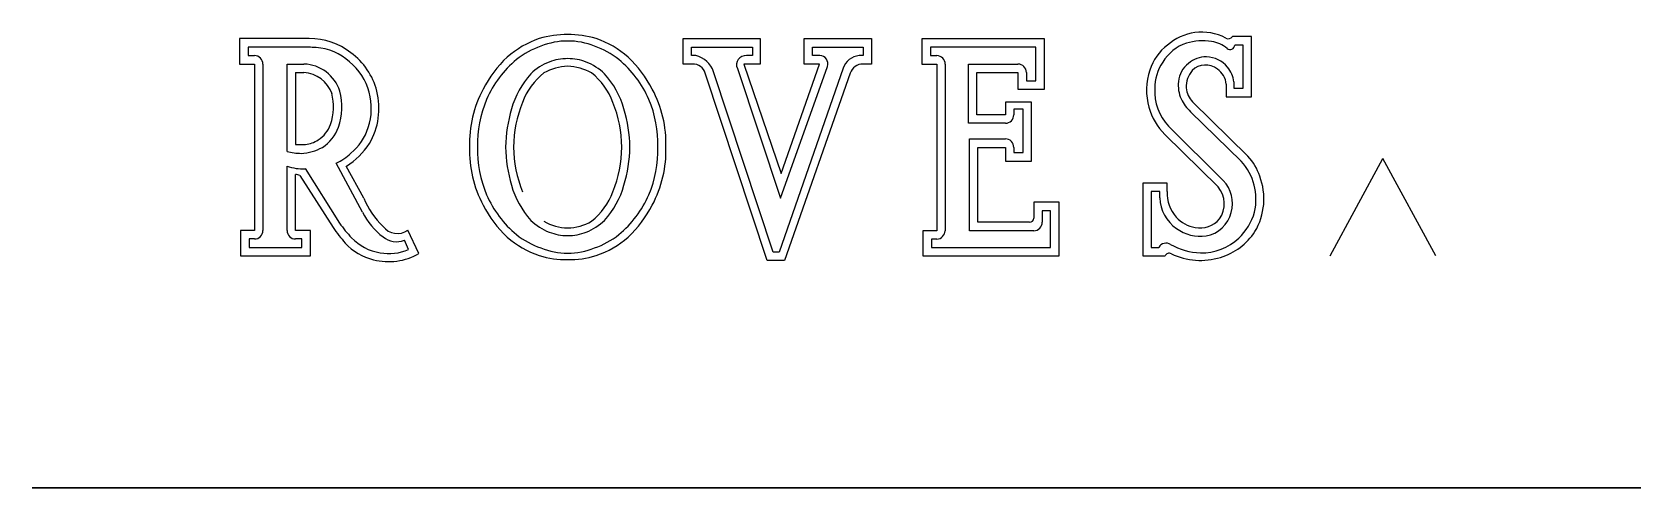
# Model space of a CAD drawing. Header units: metres. Extents: x -12 to 12, y 0 to 6.8.
import ezdxf

# ---------------------------------------------------------------- set-up
doc = ezdxf.new("R2010")
doc.units = ezdxf.units.M

msp = doc.modelspace()

# ---------------------------------------------------------------- linework, layer by layer
at = {"layer": 'MCD_Layer_0'}
for p, q in [((6.211914, 6.758198), (5.926914, 6.758198)), ((6.211914, 5.858198), (6.211914, 6.758198)), ((-7.893, 6.728198), (-8.934, 6.728198)), ((-8.934, 6.728198), (-8.934, 6.347198)), ((-8.019, 6.599198), (-8.808, 6.599198)), ((-8.808, 6.599198), (-8.808, 6.473198)), ((-2.296827, 6.347198), (-2.296827, 6.728198)), ((-2.296827, 6.728198), (-1.144827, 6.728198)), ((-2.170827, 6.473198), (-2.170827, 6.602198)), ((-2.170827, 6.602198), (-1.255827, 6.602198)), ((-1.255827, 6.602198), (-1.255827, 6.473198)), ((-1.144827, 6.728198), (-1.144827, 6.347198)), ((-0.484826, 6.347198), (-0.484826, 6.728198)), ((-0.484826, 6.728198), (0.526174, 6.728198)), ((-0.358826, 6.473198), (-0.358826, 6.602198)), ((-0.358826, 6.602198), (0.400173, 6.602198)), ((0.400173, 6.602198), (0.400173, 6.473198)), ((0.526174, 6.728198), (0.526174, 6.347198)), ((3.1125, 6.725198), (1.2795, 6.725198)), ((1.2795, 6.725198), (1.2795, 6.347198)), ((2.9835, 6.599198), (1.4055, 6.599198)), ((1.4055, 6.599198), (1.4055, 6.473198)), ((2.9835, 6.095198), (2.9835, 6.599198)), ((3.1125, 5.969198), (3.1125, 6.725198)), ((6.085914, 6.632198), (5.959914, 6.632198)), ((6.085914, 6.599198), (6.085914, 6.632198)), ((6.085914, 5.984198), (6.085914, 6.599198)), ((-8.934, 6.347198), (-8.712, 6.347198)), ((-8.808, 6.473198), (-8.712, 6.473198)), ((-8.712, 6.347198), (-8.712, 3.854198)), ((-8.586, 6.347198), (-8.586, 3.854198)), ((-8.223, 5.036198), (-8.223, 6.347198)), ((-8.223, 6.347198), (-7.971, 6.347198)), ((-2.155827, 6.347198), (-2.296827, 6.347198)), ((-2.107827, 6.473198), (-2.170827, 6.473198)), ((-1.483827, 6.281198), (-0.835827, 4.340198)), ((-1.144827, 6.347198), (-1.384827, 6.347198)), ((-1.384827, 6.347198), (-0.829827, 4.706198)), ((-1.255827, 6.473198), (-1.348827, 6.473198)), ((0.100173, 6.284198), (-0.859827, 3.530198)), ((-0.835827, 4.340198), (-0.136827, 6.311198)), ((-0.829827, 4.706198), (-0.253827, 6.347198)), ((-0.253827, 6.347198), (-0.484826, 6.347198)), ((-0.250827, 6.473198), (-0.358826, 6.473198)), ((0.400173, 6.473198), (0.337173, 6.473198)), ((0.526174, 6.347198), (0.394173, 6.347198)), ((1.2795, 6.347198), (1.5015, 6.347198)), ((1.4055, 6.473198), (1.5015, 6.473198)), ((1.5015, 6.347198), (1.5015, 3.851198)), ((1.6275, 6.347198), (1.6275, 3.851198)), ((1.9755, 5.462198), (1.9755, 6.347198)), ((1.9755, 6.347198), (2.7165, 6.347198)), ((-8.097, 6.221198), (-7.971, 6.221198)), ((-8.097, 6.221198), (-8.097, 5.141198)), ((-1.039827, 3.404198), (-1.963827, 6.209198)), ((-0.946827, 3.530198), (-1.840827, 6.230198)), ((0.205173, 6.212198), (-0.778827, 3.404198)), ((2.1015, 5.588198), (2.1015, 6.221198)), ((2.1015, 6.221198), (2.7165, 6.221198)), ((2.7165, 6.221198), (2.7165, 5.969198)), ((2.8425, 6.221198), (2.8425, 6.095198)), ((2.8425, 6.095198), (2.9835, 6.095198)), ((5.833914, 6.047198), (5.833914, 5.858198)), ((5.944914, 6.080198), (5.944914, 5.984198)), ((2.7165, 5.969198), (3.1125, 5.969198)), ((6.157914, 4.967198), (5.329914, 5.783198)), ((5.833914, 5.858198), (6.211914, 5.858198)), ((5.944914, 5.984198), (6.085914, 5.984198)), ((2.5275, 5.588198), (2.1015, 5.588198)), ((2.9205, 5.777198), (2.5275, 5.777198)), ((2.5275, 5.777198), (2.5275, 5.588198)), ((2.7945, 5.669198), (2.6535, 5.669198)), ((2.6535, 5.669198), (2.6535, 5.588198)), ((2.7945, 5.021198), (2.7945, 5.669198)), ((2.9205, 4.895198), (2.9205, 5.777198)), ((6.058914, 4.892198), (5.299914, 5.633198)), ((2.5275, 5.462198), (1.9755, 5.462198)), ((4.966914, 5.417198), (5.788914, 4.604198)), ((-8.097, 5.141198), (-7.95, 5.141198)), ((1.9905, 3.851198), (1.9905, 5.225198)), ((1.9905, 5.225198), (2.5275, 5.225198)), ((2.1165, 3.977198), (2.1165, 5.099198)), ((2.1165, 5.099198), (2.5275, 5.099198)), ((2.5275, 5.099198), (2.5275, 4.895198)), ((2.6535, 5.099198), (2.6535, 5.021198)), ((4.915914, 5.291198), (5.710914, 4.508198)), ((-8.223, 3.854198), (-8.223, 4.817198)), ((-7.095, 4.127198), (-7.491, 4.862198)), ((-7.077, 4.340198), (-7.338, 4.817198)), ((2.5275, 4.895198), (2.9205, 4.895198)), ((2.6535, 5.021198), (2.7945, 5.021198)), ((-8.097, 3.854198), (-8.097, 4.694198)), ((-8.031, 4.679198), (-7.536, 3.899198)), ((-7.953, 4.781198), (-7.437, 3.965198)), ((4.948914, 4.565198), (4.585914, 4.565198)), ((4.585914, 4.565198), (4.585914, 3.473198)), ((4.837914, 4.436198), (4.711914, 4.436198)), ((4.711914, 4.436198), (4.711914, 3.602198)), ((4.837914, 4.343198), (4.837914, 4.436198)), ((4.948914, 4.436198), (4.948914, 4.565198)), ((3.3315, 4.277198), (2.9535, 4.277198)), ((2.9535, 4.277198), (2.9535, 4.040198)), ((3.2055, 4.151198), (3.0795, 4.151198)), ((3.0795, 4.151198), (3.0795, 3.977198)), ((3.2055, 3.599198), (3.2055, 4.151198)), ((3.3315, 3.473198), (3.3315, 4.277198)), ((-8.712, 3.854198), (-8.919, 3.854198)), ((-8.919, 3.854198), (-8.919, 3.473198)), ((-7.875, 3.854198), (-8.097, 3.854198)), ((-7.875, 3.473198), (-7.875, 3.854198)), ((-6.249, 3.509198), (-6.414, 3.860198)), ((2.8905, 3.977198), (2.1165, 3.977198)), ((-8.712, 3.728198), (-8.793, 3.728198)), ((-8.793, 3.728198), (-8.793, 3.602198)), ((-8.001, 3.728198), (-8.097, 3.728198)), ((-8.001, 3.602198), (-8.001, 3.728198)), ((-6.408, 3.572198), (-6.468, 3.707198)), ((1.5015, 3.851198), (1.2945, 3.851198)), ((1.2945, 3.851198), (1.2945, 3.473198)), ((1.5015, 3.725198), (1.4205, 3.725198)), ((1.4205, 3.725198), (1.4205, 3.599198)), ((2.9535, 3.851198), (1.9905, 3.851198)), ((-8.919, 3.473198), (-7.875, 3.473198)), ((-8.793, 3.602198), (-8.001, 3.602198)), ((-0.778827, 3.404198), (-1.039827, 3.404198)), ((-0.859827, 3.530198), (-0.946827, 3.530198)), ((1.2945, 3.473198), (3.3315, 3.473198)), ((1.4205, 3.599198), (3.2055, 3.599198)), ((4.585914, 3.473198), (4.918914, 3.473198)), ((4.711914, 3.602198), (4.822914, 3.602198))]:
    msp.add_line(p, q, dxfattribs=at)
for centre, radius, start, end in [((-4.048466, 5.465188), 1.324154, 88.898039, 107.565954), ((-3.998259, 5.460181), 1.329147, 72.469418, 91.066589), ((5.487618, 5.995553), 0.832044, 98.619828, 130.07891), ((5.467172, 6.041493), 0.783671, 62.592037, 97.645186), ((5.866214, 6.800498), 0.073985, 238.823675, 325.128473), ((-7.9575, 4.51717), 2.082936, 85.332364, 91.69194), ((-7.877696, 5.752505), 0.975813, 51.407051, 90.898623), ((-7.837505, 5.788785), 0.805935, 47.207823, 86.478384), ((-7.866436, 5.689343), 1.019297, 14.363195, 54.117428), ((-4.000296, 5.39269), 1.408015, 108.544382, 131.268147), ((-4.005951, 5.414244), 1.271007, 109.207528, 128.05949), ((-4.033178, 5.66665), 1.025298, 89.431251, 112.412802), ((-4.013222, 5.664583), 1.027361, 67.610586, 90.545361), ((-4.04005, 5.414244), 1.271007, 51.94051, 70.792472), ((-4.045704, 5.39269), 1.408015, 48.731853, 71.455618), ((5.458504, 5.99513), 0.813934, 128.491394, 161.21749), ((5.449396, 6.029272), 0.664797, 108.639957, 148.442329), ((5.482473, 5.880884), 0.816132, 80.66082, 107.510577), ((5.517264, 6.16477), 0.530493, 51.719085, 79.392895), ((5.890569, 6.634292), 0.069376, 229.934471, 358.269912), ((-8.709, 6.350198), 0.123037, 358.602937, 91.397063), ((-7.991224, 5.761872), 0.585675, 17.93233, 88.021193), ((-7.843783, 5.700378), 0.87683, 14.789022, 50.833682), ((-3.718217, 5.166401), 1.765272, 133.305667, 152.851251), ((-3.764486, 5.180841), 1.604306, 129.710925, 156.622949), ((-4.017004, 5.638838), 0.791087, 110.976423, 134.766281), ((-4.006089, 5.569598), 0.744792, 91.301079, 120.00137), ((-4.020315, 5.635074), 0.793428, 90.193915, 110.655879), ((-4.025686, 5.635074), 0.793428, 69.344121, 89.806085), ((-4.039912, 5.569598), 0.744792, 59.99863, 88.698921), ((-4.031153, 5.636449), 0.794091, 45.260031, 68.940005), ((-4.277889, 5.184294), 1.599333, 23.319304, 50.309965), ((-4.341404, 5.156166), 1.782064, 27.241727, 46.601355), ((-2.147879, 6.15569), 0.191673, 16.210138, 92.376413), ((-2.183628, 6.121724), 0.359555, 17.559074, 77.829526), ((-1.361028, 6.338316), 0.135433, 84.831284, 204.944682), ((-0.250441, 6.352358), 0.12084, 340.085527, 90.182881), ((0.366675, 6.193108), 0.281639, 96.012804, 161.129629), ((0.389674, 6.153698), 0.193553, 88.667885, 162.407471), ((1.499471, 6.345169), 0.128045, 0.908089, 89.091992), ((2.71447, 6.219169), 0.128045, 0.907993, 89.091925), ((5.510114, 5.971022), 0.747234, 147.072778, 179.449715), ((5.515914, 6.041198), 0.40153, 128.325532, 173.565281), ((5.534757, 6.043399), 0.411805, 89.699862, 130.572662), ((5.524903, 6.045896), 0.287308, 51.967917, 134.391716), ((5.525692, 6.03651), 0.418839, 38.842609, 88.464719), ((5.522852, 6.015928), 0.31263, 5.740406, 55.057057), ((5.563894, 6.047642), 0.382408, 4.883778, 41.133945), ((-8.00142, 5.744662), 0.477506, 19.39069, 86.347464), ((-3.627875, 5.334356), 1.282787, 137.530079, 164.632913), ((-3.751408, 5.420246), 1.012047, 128.288951, 159.619313), ((-4.296958, 5.419171), 1.014357, 20.397015, 51.643845), ((-4.414783, 5.335665), 1.279218, 15.350231, 42.536821), ((5.590383, 5.958661), 0.950566, 161.695781, 195.840259), ((5.620639, 6.033378), 0.506487, 174.013861, 204.269383), ((5.63814, 5.996827), 0.40428, 141.009255, 180.939536), ((-8.343085, 5.706895), 0.814605, 341.186803, 14.379599), ((-8.290997, 5.705117), 0.889185, 340.082267, 15.463638), ((-7.875923, 5.68006), 0.913164, 341.889205, 15.506884), ((-7.913625, 5.687471), 1.06552, 330.09228, 13.831252), ((-3.751468, 5.152559), 1.742218, 151.947196, 181.607092), ((-3.687393, 5.15252), 1.686314, 156.778993, 181.65905), ((-4.358905, 5.15252), 1.686312, 358.340924, 23.221019), ((-4.289749, 5.154283), 1.737185, 358.331364, 28.076826), ((5.538931, 5.942795), 0.776824, 177.387915, 222.578297), ((5.756067, 6.115959), 0.664179, 205.962004, 226.623271), ((5.558246, 6.014852), 0.325268, 184.346903, 225.413756), ((-2.870535, 5.075014), 2.082363, 163.274292, 179.210742), ((-3.03633, 5.096092), 1.796087, 157.869902, 179.757385), ((-5.002485, 5.096771), 1.788898, 0.221864, 22.200297), ((-5.207801, 5.070033), 2.114768, 0.912132, 16.602834), ((2.5305, 5.585198), 0.123037, 268.602758, 1.39712), ((5.590728, 5.962736), 0.952017, 196.070531, 224.860575), ((-7.994266, 5.583528), 0.441811, 302.328136, 341.617418), ((-8.004178, 5.590641), 0.580609, 302.174915, 341.061056), ((-7.790763, 5.647532), 0.822123, 309.394246, 342.198878), ((-8.05147, 5.751924), 0.743721, 272.965006, 298.640051), ((-8.015379, 5.624751), 0.487953, 277.699961, 301.834391), ((-7.958125, 5.796405), 1.16066, 302.470891, 326.523899), ((-3.75147, 5.054837), 1.742216, 178.392905, 208.052823), ((-3.687394, 5.054876), 1.686314, 178.340953, 203.221012), ((-2.870526, 5.132383), 2.082372, 180.789295, 196.725673), ((-3.039294, 5.110717), 1.79312, 180.224289, 202.148432), ((-4.999539, 5.110041), 1.78595, 337.781335, 359.796495), ((-5.20781, 5.137364), 2.114778, 343.3972, 359.087832), ((-4.358904, 5.054875), 1.686311, 336.778976, 1.659073), ((-4.289747, 5.053112), 1.737183, 331.923155, 1.66864), ((2.5305, 5.102198), 0.123037, 358.602937, 91.397103), ((-7.97092, 6.166657), 1.158224, 257.429306, 267.917874), ((-7.982885, 5.525416), 0.747815, 251.271235, 272.290333), ((-7.841421, 5.620102), 0.834993, 294.813702, 313.278079), ((5.429349, 4.321886), 0.849475, 346.958618, 42.172905), ((5.576951, 4.422215), 0.79657, 17.911454, 43.169721), ((-8.150592, 4.305696), 0.392181, 72.245492, 82.145983), ((5.426128, 4.258501), 0.501118, 344.45426, 43.618222), ((5.440905, 4.327807), 0.956263, 329.272379, 20.788144), ((-5.925264, 4.814817), 1.245697, 202.396047, 226.102027), ((-3.7608, 5.028695), 1.608539, 203.39493, 230.243608), ((-3.624803, 4.874243), 1.286068, 195.382508, 222.4269), ((-4.296955, 4.788224), 1.014355, 308.356115, 339.603019), ((-4.41784, 4.872928), 1.282483, 317.506223, 344.63434), ((-4.281555, 5.025227), 1.603542, 309.735499, 336.662814), ((5.418785, 4.363431), 0.581224, 181.994979, 235.540324), ((5.516899, 4.42015), 0.568212, 178.381553, 220.357955), ((5.414453, 4.254768), 0.39002, 324.484662, 40.525523), ((-6.131415, 4.620225), 1.082392, 207.096938, 232.788548), ((-3.718216, 5.040995), 1.765273, 207.148728, 226.694316), ((-4.341404, 5.05123), 1.782065, 313.398662, 332.758294), ((5.448747, 4.240724), 0.474691, 279.967815, 345.789988), ((5.418388, 4.372752), 0.872902, 313.559717, 343.866827), ((-8.709, 3.851198), 0.123037, 268.602886, 1.397135), ((-8.1, 3.851198), 0.123037, 178.602831, 271.397149), ((-4.285463, 6.252726), 4.013114, 215.906151, 220.148294), ((-6.25446, 4.753676), 1.421301, 213.694022, 225.140758), ((-6.572394, 4.080189), 0.271081, 216.960623, 305.753769), ((-4.015116, 4.572437), 0.795384, 225.349146, 248.996628), ((-4.006091, 4.637792), 0.744786, 239.998522, 268.699043), ((-4.03991, 4.637792), 0.744786, 271.300957, 300.001478), ((-4.033061, 4.574859), 0.798427, 291.086924, 314.624522), ((2.88675, 4.043948), 0.066855, 273.215314, 356.784645), ((2.95147, 3.979227), 0.128046, 270.908183, 359.091817), ((5.475385, 4.437351), 0.549175, 224.533883, 258.501737), ((5.449348, 4.38068), 0.612933, 234.096869, 277.6473), ((5.441227, 4.269228), 0.377617, 258.495605, 320.335334), ((-6.735602, 4.230237), 0.836929, 222.464527, 256.568888), ((-6.7213, 4.244677), 0.731749, 222.93876, 261.378), ((-6.583395, 4.004591), 0.318996, 230.570043, 291.207247), ((-4.000298, 4.814702), 1.408011, 228.731803, 251.455628), ((-3.996443, 4.810264), 1.290582, 232.084731, 250.648209), ((-4.020577, 4.566269), 0.787675, 249.20664, 269.82372), ((-4.025424, 4.566269), 0.787675, 270.17628, 290.79336), ((-4.049557, 4.810264), 1.290582, 289.351791, 307.915269), ((-4.045703, 4.814702), 1.408011, 288.544372, 311.268197), ((1.493812, 3.858885), 0.133908, 273.291038, 356.708972), ((4.930679, 3.542008), 0.123435, 55.881917, 150.815528), ((5.499168, 4.559469), 1.042581, 241.388788, 267.127131), ((5.461972, 4.329812), 0.811753, 268.937097, 313.41908), ((5.479835, 4.345803), 0.932663, 286.640246, 327.099565), ((-6.704774, 4.306797), 0.918637, 255.807831, 299.745027), ((-6.698916, 4.205385), 0.69682, 259.073337, 294.676302), ((-4.051938, 4.718071), 1.300101, 252.25889, 271.288618), ((-4.029988, 4.55697), 1.041795, 247.771526, 270.384316), ((-4.016428, 4.559123), 1.043945, 269.639275, 292.204882), ((-3.994673, 4.722567), 1.30457, 268.768958, 287.706454), ((4.979087, 3.451164), 0.064081, 59.184713, 159.888593), ((5.448085, 4.413893), 1.007053, 244.334478, 287.26165)]:
    msp.add_arc(centre, radius, start, end, dxfattribs=at)
at = {"layer": 'MCD_Layer_1'}
for p, q in [((7.386557, 3.473198), (8.177985, 4.932331)), ((8.969412, 3.473198), (8.177985, 4.932331)), ((-12.038676, 0.00671), (12.038676, 0.00671)), ((-12.038676, 0), (12.038676, 0))]:
    msp.add_line(p, q, dxfattribs=at)

doc.saveas('drawing.dxf')
